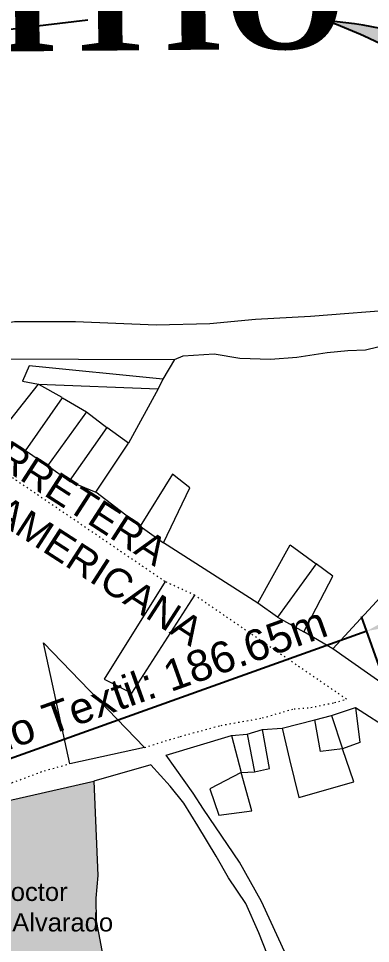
# Model space of a CAD drawing. Header units: millimetres. Extents: x -6666 to 12802, y -941 to 4807.
# Drawn here: x 941.1 to 969.3, y 1600.1 to 1674.2 of the extents above; entities that cross this region are included whole.
import ezdxf

# ---------------------------------------------------------------- set-up
doc = ezdxf.new("R2010")
doc.units = ezdxf.units.MM
doc.linetypes.add('DOT', pattern=[0.25, 0, -0.25])
for name, color, linetype in [('2', 1, 'Continuous'), ('CIRCULO PI', 2, 'Continuous'), ('CVL_CUADCON_TX', 2, 'Continuous')]:
    doc.layers.add(name, color=color, linetype=linetype)
doc.styles.add('CRISTHIAM', font='timesbd.ttf', dxfattribs={"height": 0.428625})
doc.styles.add('PI', font='arial.ttf', dxfattribs={"height": 0.4})
doc.styles.add('PUNTOS PI', font='arial.ttf', dxfattribs={"height": 2.75})
doc.styles.get("Standard").update_dxf_attribs({"font": 'arial.ttf'})
doc.dimstyles.new('ISO-25', dxfattribs={"dimtxt": 2.5, "dimasz": 2.5, "dimexe": 1.25, "dimexo": 0.625, "dimtad": 1, "dimdec": 3, "dimtxsty": 'Standard', "dimcen": 2.5, "dimadec": 0, "dimazin": 0, "dimtfac": 1, "dimtdec": 3, "dimtmove": 0, "dimatfit": 3, "dimfxl": 1, "dimarcsym": 0})

# ---------------------------------------------------------------- blocks, each defined once
blk = doc.blocks.new('*D14')
at = {"layer": 'CIRCULO PI', "color": 0, "lineweight": -2, "transparency": 16777216}
for p, q in [((992.4179527586057, 1629.151936395541), (990.6202033222467, 1634.175293702422)), ((988.6875849871183, 1632.156015026576), (971.3899868771509, 1625.965583935807)), ((970.4127423717564, 1621.276754091521), (968.6149929353974, 1626.300111398402)), ((969.0361807387101, 1625.123208329181), (893.4141375501492, 1598.059737185624))]:
    blk.add_line(p, q, dxfattribs=at)
at = {"layer": 'CIRCULO PI', "color": 0, "transparency": 16777216}
for points in [[(988.5471890526807, 1632.54831604965), (988.8279809215559, 1631.763714003503), (991.0413911255594, 1632.998390633202)], [(971.2495909427133, 1626.35788495888), (971.5303828115885, 1625.573282912733), (969.0361807387101, 1625.123208329181)]]:
    blk.add_solid(points, dxfattribs=at)
at = {"layer": 'Defpoints', "color": 0, "transparency": 16777216}
for p in [(991.0413911255594, 1632.998390633202), (992.6285466602621, 1628.563484860931), (970.6233362734129, 1620.68830255691)]:
    blk.add_point(p, dxfattribs=at)
at = {"layer": 'CIRCULO PI', "color": 0, "transparency": 16777216, "insert": (929.4021091654885, 1612.97577949889), "char_height": 2.5, "attachment_point": 5, "rotation": 19.69117490959217}
blk.add_mtext('Referencia hacia la entrada Istmo Textil: 186.65m', dxfattribs=at)

msp = doc.modelspace()

# ---------------------------------------------------------------- hatches: boundary and pattern name
h = msp.add_hatch(color=256)
h.dxf.hatch_style = 1
edge = h.paths.add_edge_path()
edge.add_arc((950.8362970692251, 1632.179353917089), 44.50050200015207, 41.424748044740284, 70.14773319106831, ccw=False)
edge.add_line((984.2039018245559, 1661.622479280994), (983.2032852950651, 1659.559337010213))
edge.add_line((983.2032852950651, 1659.559337010213), (989.8998258127976, 1657.847850325124))
edge.add_line((989.8998258127976, 1657.847850325124), (986.2140923463885, 1665.957103262262))
edge.add_line((986.2140923463885, 1665.957103262262), (985.3909378515236, 1664.102550640308))
edge.add_arc((964.2537052282278, 1646.723001881109), 27.36478244063536, 39.4278772044463, 86.44921827342435)
h = msp.add_hatch(color=9)
h.dxf.hatch_style = 1
h.paths.add_polyline_path([(947.3266362734175, 1603.714002556816), (947.4710362734077, 1605.525602556901), (947.1525362734137, 1613.086502556895), (933.0395362734162, 1609.890502556898), (930.6308362734089, 1609.437502556896), (932.2299362734229, 1591.837002556884), (948.7182362734056, 1594.542802556903), (947.5312362734148, 1600.915302556912), (947.3352362734186, 1601.879802556914)])

# ---------------------------------------------------------------- linework, layer by layer
at = {"color": 1}
for p, q in [((946.6810775456256, 1674.119792048386), (942.1824045114078, 1673.579029134554)), ((942.1824045114078, 1673.579029134554), (940.2619806259057, 1673.348184614799))]:
    msp.add_line(p, q, dxfattribs=at)
msp.add_lwpolyline([(965.948492967771, 1674.035252109242, -0.1236643655010907), (984.111129466226, 1661.624384108071), (983.110512935571, 1659.56124183729), (989.8070534533035, 1657.8497551522), (986.1213199868944, 1665.959008089339), (985.2981654920295, 1664.104455465057, 0.2069602049876371), (965.948492967771, 1674.035252109242, -60.59783436732155)], format="xyb")
at = {"layer": '2', "color": 1, "linetype": 'Continuous', "lineweight": 5}
for p, q in [((953.6235362734114, 1646.890102556903), (952.6858362734129, 1645.318202556899)), ((941.9794362734137, 1646.390302556913), (941.4425362734073, 1645.157202556888)), ((952.6858362734129, 1645.318202556899), (941.9794362734137, 1646.390302556913)), ((952.6858362734129, 1645.318202556899), (952.3185362734075, 1644.547002556893)), ((939.5861362734031, 1640.994802556905), (942.7190362734073, 1644.926502556886)), ((942.7190362734073, 1644.926502556886), (944.595736273408, 1643.891802556902)), ((952.3185362734075, 1644.547002556893), (949.9312362734054, 1640.196202556902)), ((941.6733362734267, 1639.581902556909), (944.6479362734062, 1643.816402556907)), ((944.6479362734062, 1643.816402556907), (946.57693627341, 1642.706202556888)), ((946.57693627341, 1642.706202556888), (943.426036273413, 1638.366602556893)), ((946.57693627341, 1642.706202556888), (948.2034362734121, 1641.437502556896)), ((948.2034362734121, 1641.437502556896), (945.1788362734078, 1637.151202556906)), ((949.9312362734054, 1640.196202556902), (948.2034362734121, 1641.437502556896)), ((941.6733362734267, 1639.581902556909), (940.1806362734096, 1640.496502556904)), ((947.307036273407, 1636.274102556911), (949.9312362734054, 1640.196202556902)), ((943.426036273413, 1638.366602556893), (941.6733362734267, 1639.581902556909)), ((945.1788362734078, 1637.151202556906), (943.426036273413, 1638.366602556893)), ((945.1788362734078, 1637.151202556906), (947.307036273407, 1636.274102556911)), ((953.4631362734181, 1637.715102556903), (950.8691362734135, 1633.538802556899)), ((954.8574362734144, 1636.620302556917), (953.4631362734181, 1637.715102556903)), ((950.8691362734135, 1633.538802556899), (947.307036273407, 1636.274102556911)), ((952.7259362734076, 1632.198002556894), (954.8574362734144, 1636.620302556917)), ((950.8691362734135, 1633.538802556899), (952.7259362734076, 1632.198002556894)), ((960.2961362734386, 1627.372502556905), (952.7259362734076, 1632.198002556894)), ((960.2961362734386, 1627.372502556905), (962.881236273417, 1632.0327025569)), ((962.881236273417, 1632.0327025569), (964.9703362734217, 1630.518002556889)), ((964.9703362734217, 1630.518002556889), (961.8694362734132, 1626.230202556887)), ((966.3118362734131, 1629.524202556904), (964.9703362734217, 1630.518002556889)), ((963.977336273405, 1625.072502556905), (966.3118362734131, 1629.524202556904)), ((961.8694362734132, 1626.230202556887), (960.2961362734386, 1627.372502556905)), ((961.8694362734132, 1626.230202556887), (963.977336273405, 1625.072502556905)), ((966.3184362734137, 1623.689902556894), (963.977336273405, 1625.072502556905)), ((970.6233362734129, 1620.68830255691), (966.3184362734137, 1623.689902556894)), ((966.213836273404, 1618.363102556901), (968.1360362734122, 1618.985302556907)), ((968.1360362734122, 1618.985302556907), (977.4834362734036, 1612.995902556899)), ((968.1360362734122, 1618.985302556907), (968.4678362734085, 1616.189002556885)), ((962.2634362734098, 1617.345902556899), (964.8719362734046, 1618.006602556907)), ((964.8719362734046, 1618.006602556907), (966.213836273404, 1618.363102556901)), ((965.3261362734193, 1615.467402556907), (964.8719362734046, 1618.006602556907)), ((966.213836273404, 1618.363102556901), (967.0779362734102, 1615.678702556896)), ((959.4482362734088, 1616.859702556902), (960.6879362734071, 1617.2398025569)), ((960.6879362734071, 1617.2398025569), (962.2634362734098, 1617.345902556899)), ((961.2298362734073, 1614.090802556902), (960.6879362734071, 1617.2398025569)), ((962.2634362734098, 1617.345902556899), (962.8444362734153, 1614.834602556909)), ((958.1778362734076, 1616.7594025569), (959.4482362734088, 1616.859702556902)), ((958.1778362734076, 1616.7594025569), (958.9708362734127, 1613.793402556908)), ((959.4482362734088, 1616.859702556902), (960.0386362734062, 1613.839002556885)), ((951.2242362734105, 1615.787502556896), (945.2183362734104, 1614.476802556911)), ((967.0779362734102, 1615.678702556896), (965.3261362734193, 1615.467402556907)), ((968.4678362734085, 1616.189002556885), (967.0779362734102, 1615.678702556896)), ((967.9918362734061, 1613.046302556894), (967.0779362734102, 1615.678702556896)), ((962.8444362734153, 1614.834602556909), (963.5879362734086, 1611.791302556913)), ((960.0386362734062, 1613.839002556885), (961.2298362734073, 1614.090802556902)), ((958.9708362734127, 1613.793402556908), (956.4509362734098, 1612.472002556893)), ((958.9708362734127, 1613.793402556908), (960.0386362734062, 1613.839002556885)), ((959.8170362734054, 1610.701102556913), (958.9708362734127, 1613.793402556908)), ((963.5879362734086, 1611.791302556913), (967.9918362734061, 1613.046302556894)), ((956.4509362734098, 1612.472002556893), (957.1769362734085, 1610.371102556908)), ((957.1769362734085, 1610.371102556908), (959.8170362734054, 1610.701102556913))]:
    msp.add_line(p, q, dxfattribs=at)
at = {"layer": '2', "color": 1, "linetype": 'DOT', "lineweight": 5}
for p, q in [((952.8600362734105, 1629.092202556898), (939.0475362734105, 1638.487902556892)), ((955.246736273406, 1627.990702556908), (952.8600362734105, 1629.092202556898))]:
    msp.add_line(p, q, dxfattribs=at)
at = {"layer": '2', "color": 1, "linetype": 'Continuous', "lineweight": 5}
for points in [[(939.9820362734063, 1649.817602556894), (940.7936362734108, 1649.960302556908), (945.6790362734173, 1649.950502556884), (952.1466362734136, 1649.690202556896), (956.4447362734063, 1649.796702556891), (960.127536273405, 1650.146402556911), (964.5250362734114, 1650.382202556889), (972.045736273405, 1650.957102556896), (978.4458362734113, 1652.963102556901), (982.2450362734089, 1653.901002556897), (986.3201362734144, 1655.047902556901), (988.867336273408, 1656.267902556896), (991.9877362734223, 1658.13560255691), (997.3223362734134, 1659.968702556887), (1002.851836273407, 1663.639802556901)], [(953.6235362734114, 1646.890102556903), (954.3050362734175, 1647.183202556889), (956.7953362734115, 1647.357502556891), (958.8626362734176, 1647.014302556911), (961.3068362734084, 1646.933002556903), (963.4409362734114, 1647.100602556901), (965.851636273419, 1647.451802556911), (967.5279362734109, 1647.610802556896), (968.9264362734102, 1647.662602556912), (969.914136273419, 1647.91060255691)], [(939.5861362734031, 1640.994802556905), (930.4676362734099, 1646.988502556896), (953.6235362734114, 1646.890102556903)], [(941.4425362734073, 1645.157202556888), (942.7190362734073, 1644.926502556886), (952.3185362734075, 1644.547002556893)], [(966.3184362734137, 1623.689902556894), (973.2767362734121, 1631.26060255691), (976.4750362734121, 1630.301802556912)], [(952.8600362734105, 1629.092202556898), (947.9931362734096, 1621.255202556887), (950.2018362734052, 1620.150402556891), (955.246736273406, 1627.990702556908)], [(945.2183362734104, 1614.476802556911), (943.1300362734073, 1624.169902556898), (951.2242362734105, 1615.787502556896)], [(967.8127362734231, 1585.705302556903), (967.4028362734061, 1587.226302556899), (966.6485362734129, 1589.479602556905), (965.5517362734354, 1592.363402556904), (964.4695362734092, 1595.833402556899), (962.6026362734083, 1599.084802556896), (960.5882362734119, 1603.4290025569), (958.8244362734076, 1606.605902556908), (955.9471362734148, 1610.832002556902), (955.1090362734103, 1612.115502556899), (952.9402362734145, 1615.18290255691), (958.1778362734076, 1616.7594025569)], [(966.4370362734226, 1583.055202556887), (966.745636273412, 1582.882702556901), (966.2706362734134, 1585.166702556886), (965.3490362734119, 1588.206702556899), (963.5842362734184, 1592.810302556908), (962.0625362734136, 1596.654302556902), (960.3802362734023, 1600.928302556901), (959.3442362734058, 1603.278202556908), (957.9574362734165, 1605.341202556897), (956.9582362734072, 1607.080302556903), (955.4884362734083, 1609.498502556883), (954.3606362734026, 1611.311602556912), (953.2663362734056, 1612.692202556897), (951.7335362734084, 1614.395802556905), (947.1525362734137, 1613.086502556895)], [(930.6308362734089, 1609.437502556896), (933.0395362734162, 1609.890502556898), (947.1525362734137, 1613.086502556895)], [(947.1525362734137, 1613.086502556895), (947.4710362734077, 1605.525602556901), (947.3266362734175, 1603.714002556816), (947.3352362734186, 1601.879802556914), (947.5312362734148, 1600.915302556912), (948.7182362734056, 1594.542802556903)]]:
    msp.add_lwpolyline(points, dxfattribs=at)
at = {"layer": '2', "color": 1, "linetype": 'DOT', "lineweight": 5}
for points in [[(951.2242362734105, 1615.787502556896), (954.0828362734101, 1616.682202556888), (957.3488362734133, 1617.559002556904), (960.6708362734244, 1618.156702556899), (963.2016362734175, 1618.892302556914), (964.5482362734074, 1618.994102556907), (966.449236273409, 1619.386602556911), (967.41103627341, 1619.65960255691), (955.246736273406, 1627.990702556908)], [(890.8628362734107, 1604.252929094904), (893.0507362734097, 1605.289402556905), (895.0713362734241, 1606.091902556896), (897.7316362734127, 1606.702502556886), (900.6241362734036, 1607.139202556895), (904.6541362734097, 1607.979502556888), (908.5070362734077, 1608.765602556891), (910.9181362734125, 1609.091302556913), (910.9431362734103, 1609.117202556898), (912.9261362734178, 1609.205602556905), (915.5430362734078, 1609.407802556917), (918.0083362734113, 1609.556202556888), (920.9027362734123, 1609.891002556888), (925.2243362734152, 1610.099902556903), (928.2987362734093, 1610.336202556892), (931.858236273405, 1610.479702556898), (935.3205362734079, 1611.742402556907), (938.1306362734103, 1612.508802556895), (940.5902362734123, 1612.962802556898), (943.1930362734056, 1613.929102556893), (945.2183362734104, 1614.476802556911)]]:
    msp.add_lwpolyline(points, dxfattribs=at)

# ---------------------------------------------------------------- texts
at = {"color": 5, "lineweight": 25, "style": 'CRISTHIAM'}
msp.add_text('EL SITIO', height=8.350327442566737, rotation=0.5219895404697589, dxfattribs=at).set_placement((912.3965166630369, 1671.34399138631))
at = {"layer": 'CVL_CUADCON_TX', "color": 7, "insert": (936.6504851488232, 1642.92444143889), "char_height": 2.3, "width": 22.73115410450082, "attachment_point": 1, "rotation": 327.1806483354535, "style": 'PUNTOS PI'}
msp.add_mtext('CARRETERA \\PPANAMERICANA', dxfattribs=at)
at = {"layer": 'CVL_CUADCON_TX', "color": 7, "insert": (931.0385673925595, 1604.949808502396), "char_height": 1.46751185074211, "width": 20.51187636260696, "attachment_point": 1, "style": 'PI'}
msp.add_mtext('Hospital Doctor Humberto Alvarado', dxfattribs=at)

# ---------------------------------------------------------------- dimensions: what is measured, and where the dimension line sits
at = {"layer": 'CIRCULO PI', "color": 7}
dim = msp.add_linear_dim(base=(991.0413911255594, 1632.998390633202), p1=(970.6233362734129, 1620.68830255691), p2=(992.6285466602619, 1628.563484860931), angle=19.691174909594267, text='Referencia hacia la entrada Istmo Textil: 186.65m', dimstyle='ISO-25', dxfattribs=at)
dim.commit()
dim.dimension.update_dxf_attribs({"geometry": '*D14', "text_midpoint": (930.0482560752091, 1611.17028495409), "dimtype": 161})

doc.saveas('drawing.dxf')
